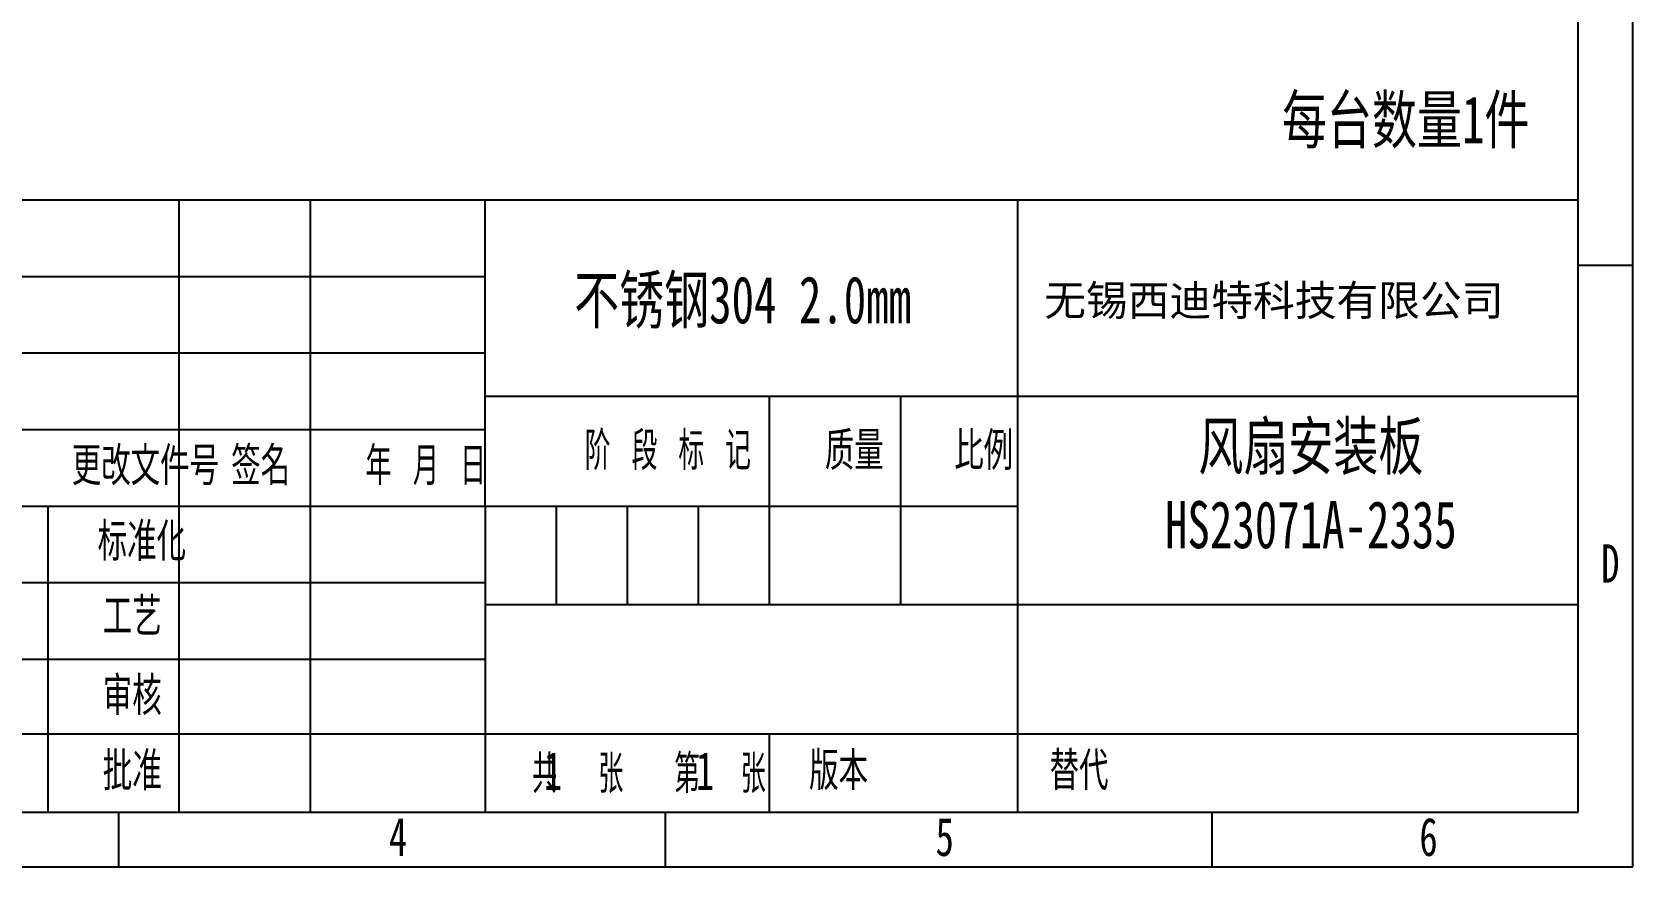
# Model space of a CAD drawing. Header units: millimetres. Extents: x -14348 to 6039, y -1826 to 2921.
# Drawn here: x 2874 to 3532, y 1967 to 2311 of the extents above; entities that cross this region are included whole.
import ezdxf

# ---------------------------------------------------------------- set-up
doc = ezdxf.new("R2010")
doc.units = ezdxf.units.MM
doc.layers.add('图框', color=7, linetype='Continuous')
doc.layers.add('文字层', color=3, linetype='Continuous', lineweight=25)
doc.styles.add('SLDTEXTSTYLE0', font='TXT', dxfattribs={"width": 0.7, "bigfont": 'bigfont'})
doc.styles.add('SLDTEXTSTYLE1', font='TXT', dxfattribs={"width": 0.6, "bigfont": 'bigfont'})
doc.styles.add('SLDTEXTSTYLE2', font='TXT', dxfattribs={"width": 0.614286, "bigfont": 'bigfont'})
doc.styles.add('SLDTEXTSTYLE3', font='TXT', dxfattribs={"width": 0.62, "bigfont": 'bigfont'})
doc.styles.add('SLDTEXTSTYLE5', font='TXT', dxfattribs={"width": 0.7})

msp = doc.modelspace()

# ---------------------------------------------------------------- linework, layer by layer
at = {"layer": '图框'}
for p, q in [((3532.22, 1967.469), (3532.22, 2911.29)), ((3532.22, 2214.66), (3509.748, 2214.66)), ((2700.76, 2210.166), (3060.31, 2210.166)), ((2700.76, 2178.705), (3060.31, 2178.705)), ((3089.524, 2115.784), (3089.524, 2075.335)), ((3118.737, 2115.784), (3118.737, 2075.335)), ((3147.951, 2115.784), (3147.951, 2075.335)), ((3134.468, 1967.469), (3134.468, 1989.941)), ((3359.187, 1967.469), (3359.187, 1989.941)), ((2197.389, 1967.469), (3532.22, 1967.469))]:
    msp.add_line(p, q, dxfattribs=at)
at = {"layer": '图框', "linetype": 'Continuous', "lineweight": 25}
msp.add_line((3509.748, 1989.941), (3509.748, 2888.818), dxfattribs=at)
at = {"layer": '图框', "lineweight": 25}
for p, q in [((2700.76, 2241.627), (3509.748, 2241.627)), ((2934.468, 2241.627), (2934.468, 1989.941)), ((2988.4, 2241.627), (2988.4, 1989.941)), ((3060.167, 2241.861), (3060.331, 1989.941)), ((3279.15, 2241.627), (3279.15, 1989.941)), ((3060.22, 2160.962), (3509.658, 2160.962)), ((3177.164, 2161.038), (3177.164, 2075.645)), ((3231.097, 2160.728), (3231.097, 2075.335)), ((2700.76, 2147.245), (3060.31, 2147.245)), ((2700.76, 2115.784), (3060.31, 2115.784)), ((2880.535, 2115.784), (2880.535, 1989.941)), ((3060.379, 2115.784), (3279.15, 2115.784)), ((2700.76, 2084.323), (3060.31, 2084.323)), ((3060.31, 2075.335), (3509.748, 2075.335)), ((2700.76, 2052.863), (3060.31, 2052.863)), ((2700.76, 2022.148), (3060.31, 2022.148)), ((3060.31, 2022.148), (3509.749, 2022.148)), ((3177.164, 2022.148), (3177.164, 1989.941)), ((2309.748, 1989.941), (3509.748, 1989.941)), ((2909.748, 1967.469), (2909.748, 1989.941))]:
    msp.add_line(p, q, dxfattribs=at)

# ---------------------------------------------------------------- texts
at = {"layer": '图框', "char_height": 19.37025, "width": 125.06256, "attachment_point": 2, "style": 'SLDTEXTSTYLE0'}
for s, insert in [('{\\fSimSun|b0|i0|c134|p2;每台数量1件}', (3438.778, 2284.278)), ('{\\fSimSun|b0|i0|c134|p2;风扇安装板\\PHS23071A-2335}', (3399.805, 2150.138))]:
    msp.add_mtext(s, dxfattribs=dict(at, insert=insert))
at = {"layer": '图框'}
for s, insert, char_height, attachment_point, style in [('{\\fSimSun|b0|i0|c134|p2;不锈钢304 2.0mm}', (3166.216, 2210.239), 19.37025, 2, 'SLDTEXTSTYLE0'), ('阶 段 标 记', (3135.472, 2146.37), 15.7303, 2, 'SLDTEXTSTYLE2'), ('质量', (3212.095, 2146.37), 15.7303, 2, 'SLDTEXTSTYLE0'), ('比例', (3265.341, 2146.37), 15.7303, 2, 'SLDTEXTSTYLE0'), ('更改文件号', (2920.7, 2140.131), 15.7303, 2, 'SLDTEXTSTYLE0'), ('签名', (2968.07, 2140.131), 15.7303, 2, 'SLDTEXTSTYLE0'), ('年 月 日', (3035.991, 2140.131), 15.7303, 2, 'SLDTEXTSTYLE3'), ('标准化', (2919.246, 2109.005), 15.7303, 2, 'SLDTEXTSTYLE0'), ('D', (3522.916, 2100.081), 15.73, 2, 'SLDTEXTSTYLE5'), ('工艺', (2915.302, 2078.223), 15.7303, 2, 'SLDTEXTSTYLE0'), ('审核', (2915.302, 2045.668), 15.7303, 2, 'SLDTEXTSTYLE0'), ('批准', (2915.313, 2014.763), 15.7303, 2, 'SLDTEXTSTYLE0'), ('共  张', (3098.428, 2013.59), 15.7303, 2, 'SLDTEXTSTYLE1'), ('1', (3084.547, 2014.802), 15.73, 1, 'SLDTEXTSTYLE5'), ('第  张', (3156.978, 2013.59), 15.7303, 2, 'SLDTEXTSTYLE1'), ('1', (3147.029, 2014.802), 15.73, 1, 'SLDTEXTSTYLE5'), ('版本', (3205.654, 2014.802), 15.7303, 2, 'SLDTEXTSTYLE0'), ('替代', (3292.403, 2014.802), 15.7303, 1, 'SLDTEXTSTYLE0'), ('4', (3024.555, 1987.721), 15.73, 2, 'SLDTEXTSTYLE5'), ('5', (3249.274, 1987.721), 15.73, 2, 'SLDTEXTSTYLE5'), ('6', (3448.161, 1987.721), 15.73, 2, 'SLDTEXTSTYLE5')]:
    msp.add_mtext(s, dxfattribs=dict(at, insert=insert, char_height=char_height, attachment_point=attachment_point, style=style))
at = {"layer": '文字层', "insert": (3290.186, 2206.626), "char_height": 12.58427, "attachment_point": 1}
msp.add_mtext_dynamic_manual_height_columns('{\\fSimSun|b0|i0|c134|p2;无锡西迪特科技有限公司}', width=630.36108, gutter_width=17.5, heights=[0], dxfattribs=at)

doc.saveas('drawing.dxf')
